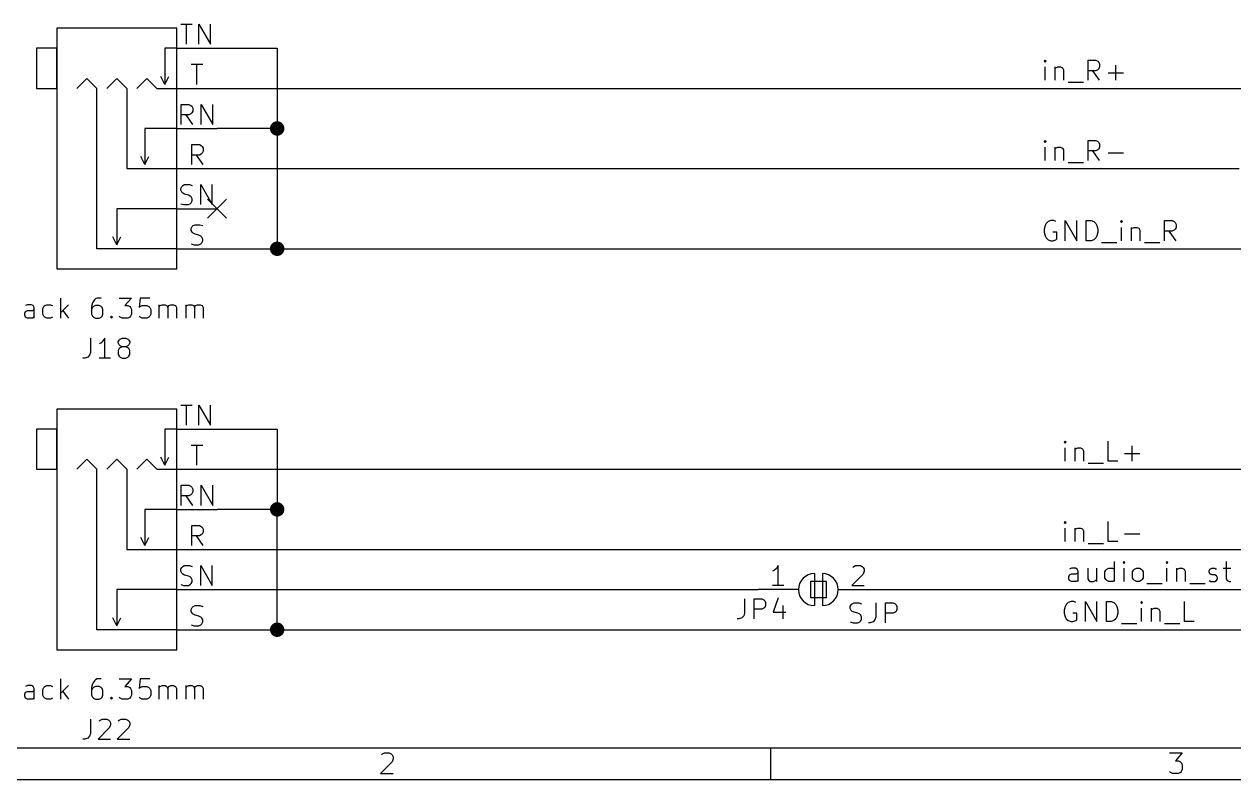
# Model space of a CAD drawing. Extents: x 0.4 to 11.3, y -7.9 to -0.4.
# Drawn here: x 2.469 to 5.486, y -7.874 to -5.99 of the extents above; entities that cross this region are included whole.
import ezdxf

# ---------------------------------------------------------------- set-up
doc = ezdxf.new("R2010")
doc.units = 0
doc.header["$MEASUREMENT"] = 0
for name, color, linetype in [('BLUE2', 5, 'CONTINUOUS'), ('CYAN2', 4, 'CONTINUOUS'), ('GRAY1', 251, 'CONTINUOUS'), ('GREEN3', 91, 'CONTINUOUS'), ('LYELLOW', 51, 'CONTINUOUS'), ('RED2', 1, 'CONTINUOUS'), ('RED3', 11, 'CONTINUOUS')]:
    doc.layers.add(name, color=color, linetype=linetype)

msp = doc.modelspace()

# ---------------------------------------------------------------- linework, layer by layer
at = {"layer": 'BLUE2', "linetype": 'CONTINUOUS'}
for p, q in [((2.926, -6.426), (2.974, -6.474)), ((2.974, -6.426), (2.926, -6.474))]:
    msp.add_line(p, q, dxfattribs=at)
at = {"layer": 'CYAN2', "linetype": 'CONTINUOUS'}
for p, q in [((2.4774, -6.6895), (2.4726, -6.6918)), ((2.4869, -6.6895), (2.4774, -6.6895)), ((2.4917, -6.6918), (2.4869, -6.6895)), ((2.494, -6.6966), (2.4917, -6.6918)), ((2.494, -6.7228), (2.494, -6.6966)), ((2.5155, -6.699), (2.5179, -6.6942)), ((2.5179, -6.6942), (2.5202, -6.6918)), ((2.5202, -6.6918), (2.525, -6.6895)), ((2.525, -6.6895), (2.5345, -6.6895)), ((2.5345, -6.6895), (2.5393, -6.6918)), ((2.5607, -6.7228), (2.5607, -6.6728)), ((2.5798, -6.6895), (2.5607, -6.7085)), ((2.6393, -6.6847), (2.6369, -6.6942)), ((2.6369, -6.6942), (2.6369, -6.7133)), ((2.6393, -6.6966), (2.6369, -6.7014)), ((2.644, -6.6776), (2.6393, -6.6847)), ((2.6417, -6.6942), (2.6393, -6.6966)), ((2.6464, -6.6918), (2.6417, -6.6942)), ((2.6464, -6.6752), (2.644, -6.6776)), ((2.6512, -6.6728), (2.6464, -6.6752)), ((2.656, -6.6918), (2.6464, -6.6918)), ((2.6607, -6.6728), (2.6512, -6.6728)), ((2.6607, -6.6942), (2.656, -6.6918)), ((2.6631, -6.6966), (2.6607, -6.6942)), ((2.6655, -6.7014), (2.6631, -6.6966)), ((2.706, -6.6728), (2.7369, -6.6728)), ((2.7369, -6.6728), (2.7202, -6.6918)), ((2.7202, -6.6918), (2.7274, -6.6918)), ((2.7274, -6.6918), (2.7321, -6.6942)), ((2.7321, -6.6942), (2.7345, -6.6966)), ((2.7345, -6.6966), (2.7369, -6.7014)), ((2.7583, -6.6728), (2.756, -6.6966)), ((2.756, -6.6966), (2.7583, -6.6942)), ((2.7821, -6.6728), (2.7583, -6.6728)), ((2.7583, -6.6942), (2.7631, -6.6918)), ((2.7631, -6.6918), (2.775, -6.6918)), ((2.775, -6.6918), (2.7798, -6.6942)), ((2.7798, -6.6942), (2.7821, -6.6966)), ((2.7821, -6.6966), (2.7845, -6.7014)), ((2.8059, -6.7228), (2.8059, -6.6895)), ((2.8059, -6.6942), (2.8083, -6.6918)), ((2.8083, -6.6918), (2.8131, -6.6895)), ((2.8131, -6.6895), (2.8202, -6.6895)), ((2.8202, -6.6895), (2.825, -6.6918)), ((2.825, -6.6918), (2.8274, -6.6966)), ((2.8274, -6.6966), (2.8298, -6.6918)), ((2.8274, -6.6966), (2.8274, -6.7228)), ((2.8298, -6.6918), (2.8345, -6.6895)), ((2.8345, -6.6895), (2.8417, -6.6895)), ((2.8417, -6.6895), (2.8464, -6.6918)), ((2.8464, -6.6918), (2.8488, -6.6966)), ((2.8488, -6.6966), (2.8488, -6.7228)), ((2.8726, -6.7228), (2.8726, -6.6895)), ((2.8726, -6.6942), (2.875, -6.6918)), ((2.875, -6.6918), (2.8798, -6.6895)), ((2.8798, -6.6895), (2.8869, -6.6895)), ((2.8869, -6.6895), (2.8917, -6.6918)), ((2.8917, -6.6918), (2.894, -6.6966)), ((2.894, -6.6966), (2.8964, -6.6918)), ((2.894, -6.6966), (2.894, -6.7228)), ((2.8964, -6.6918), (2.9012, -6.6895)), ((2.9012, -6.6895), (2.9083, -6.6895)), ((2.9083, -6.6895), (2.9131, -6.6918)), ((2.9131, -6.6918), (2.9155, -6.6966)), ((2.9155, -6.6966), (2.9155, -6.7228)), ((2.4702, -6.7109), (2.4726, -6.7061)), ((2.4702, -6.7157), (2.4702, -6.7109)), ((2.4726, -6.7204), (2.4702, -6.7157)), ((2.4726, -6.7061), (2.4774, -6.7038)), ((2.4774, -6.7228), (2.4726, -6.7204)), ((2.4774, -6.7038), (2.4893, -6.7038)), ((2.4893, -6.7228), (2.4774, -6.7228)), ((2.4893, -6.7038), (2.494, -6.7014)), ((2.494, -6.7204), (2.4893, -6.7228)), ((2.5155, -6.7133), (2.5155, -6.699)), ((2.5179, -6.718), (2.5155, -6.7133)), ((2.5202, -6.7204), (2.5179, -6.718)), ((2.525, -6.7228), (2.5202, -6.7204)), ((2.5345, -6.7228), (2.525, -6.7228)), ((2.5393, -6.7204), (2.5345, -6.7228)), ((2.5655, -6.7038), (2.5798, -6.7228)), ((2.6369, -6.7133), (2.6393, -6.718)), ((2.6393, -6.718), (2.6417, -6.7204)), ((2.6417, -6.7204), (2.6464, -6.7228)), ((2.6464, -6.7228), (2.656, -6.7228)), ((2.656, -6.7228), (2.6607, -6.7204)), ((2.6607, -6.7204), (2.6631, -6.718)), ((2.6631, -6.718), (2.6655, -6.7133)), ((2.6655, -6.7133), (2.6655, -6.7014)), ((2.6845, -6.7204), (2.6869, -6.718)), ((2.6869, -6.7228), (2.6845, -6.7204)), ((2.6869, -6.718), (2.6893, -6.7204)), ((2.6869, -6.718), (2.6869, -6.7228)), ((2.6893, -6.7204), (2.6869, -6.7228)), ((2.7083, -6.7204), (2.706, -6.718)), ((2.7131, -6.7228), (2.7083, -6.7204)), ((2.7274, -6.7228), (2.7131, -6.7228)), ((2.7321, -6.7204), (2.7274, -6.7228)), ((2.7345, -6.718), (2.7321, -6.7204)), ((2.7369, -6.7133), (2.7345, -6.718)), ((2.7369, -6.7014), (2.7369, -6.7133)), ((2.7583, -6.7204), (2.756, -6.718)), ((2.7631, -6.7228), (2.7583, -6.7204)), ((2.775, -6.7228), (2.7631, -6.7228)), ((2.7798, -6.7204), (2.775, -6.7228)), ((2.7821, -6.718), (2.7798, -6.7204)), ((2.7845, -6.7133), (2.7821, -6.718)), ((2.7845, -6.7014), (2.7845, -6.7133)), ((2.6345, -6.7728), (2.6345, -6.8085)), ((2.6607, -6.7847), (2.656, -6.7871)), ((2.6655, -6.7799), (2.6607, -6.7847)), ((2.6702, -6.7728), (2.6655, -6.7799)), ((2.6702, -6.8228), (2.6702, -6.7728)), ((2.7036, -6.7823), (2.7059, -6.7776)), ((2.7036, -6.7847), (2.7036, -6.7823)), ((2.7059, -6.7895), (2.7036, -6.7847)), ((2.7059, -6.7776), (2.7083, -6.7752)), ((2.7083, -6.7752), (2.7131, -6.7728)), ((2.7131, -6.7728), (2.7226, -6.7728)), ((2.7226, -6.7728), (2.7274, -6.7752)), ((2.7274, -6.7752), (2.7298, -6.7776)), ((2.7298, -6.7776), (2.7321, -6.7823)), ((2.7321, -6.7847), (2.7298, -6.7895)), ((2.7321, -6.7823), (2.7321, -6.7847)), ((2.6321, -6.8157), (2.6274, -6.8204)), ((2.6345, -6.8085), (2.6321, -6.8157)), ((2.7059, -6.799), (2.7036, -6.8038)), ((2.7036, -6.8038), (2.7036, -6.8133)), ((2.7036, -6.8133), (2.7059, -6.818)), ((2.7083, -6.7918), (2.7059, -6.7895)), ((2.7083, -6.7966), (2.7059, -6.799)), ((2.7059, -6.818), (2.7083, -6.8204)), ((2.7131, -6.7942), (2.7083, -6.7918)), ((2.7131, -6.7942), (2.7083, -6.7966)), ((2.7226, -6.7942), (2.7131, -6.7942)), ((2.7274, -6.7918), (2.7226, -6.7942)), ((2.7274, -6.7966), (2.7226, -6.7942)), ((2.7298, -6.7895), (2.7274, -6.7918)), ((2.7298, -6.799), (2.7274, -6.7966)), ((2.7274, -6.8204), (2.7298, -6.818)), ((2.7321, -6.8038), (2.7298, -6.799)), ((2.7298, -6.818), (2.7321, -6.8133)), ((2.7321, -6.8133), (2.7321, -6.8038)), ((2.6202, -6.8228), (2.6155, -6.8228)), ((2.6274, -6.8204), (2.6202, -6.8228)), ((2.6845, -6.8228), (2.656, -6.8228)), ((2.7083, -6.8204), (2.7131, -6.8228)), ((2.7131, -6.8228), (2.7226, -6.8228)), ((2.7226, -6.8228), (2.7274, -6.8204)), ((4.2661, -7.4228), (4.2661, -7.4585)), ((4.2899, -7.4728), (4.2899, -7.4228)), ((4.2899, -7.4228), (4.309, -7.4228)), ((4.309, -7.4228), (4.3137, -7.4252)), ((4.3494, -7.4204), (4.3375, -7.4561)), ((4.309, -7.449), (4.2899, -7.449)), ((4.3137, -7.4466), (4.309, -7.449)), ((4.3137, -7.4252), (4.3161, -7.4276)), ((4.3161, -7.4442), (4.3137, -7.4466)), ((4.3161, -7.4276), (4.3185, -7.4323)), ((4.3185, -7.4395), (4.3161, -7.4442)), ((4.3185, -7.4323), (4.3185, -7.4395)), ((4.3613, -7.4395), (4.3613, -7.4728)), ((4.5294, -7.4423), (4.5318, -7.4376)), ((4.5294, -7.4471), (4.5294, -7.4423)), ((4.5318, -7.4519), (4.5294, -7.4471)), ((4.5318, -7.4376), (4.5342, -7.4352)), ((4.5342, -7.4542), (4.5318, -7.4519)), ((4.5342, -7.4352), (4.539, -7.4328)), ((4.539, -7.4328), (4.5509, -7.4328)), ((4.5509, -7.4328), (4.558, -7.4352)), ((4.5937, -7.4328), (4.5937, -7.4685)), ((4.6175, -7.4828), (4.6175, -7.4328)), ((4.6175, -7.4328), (4.6366, -7.4328)), ((4.6366, -7.4328), (4.6413, -7.4352)), ((4.6413, -7.4352), (4.6437, -7.4376)), ((4.6437, -7.4376), (4.6461, -7.4423)), ((4.6461, -7.4495), (4.6437, -7.4542)), ((4.6461, -7.4423), (4.6461, -7.4495)), ((4.2518, -7.4728), (4.2471, -7.4728)), ((4.259, -7.4704), (4.2518, -7.4728)), ((4.2637, -7.4657), (4.259, -7.4704)), ((4.2661, -7.4585), (4.2637, -7.4657)), ((4.3375, -7.4561), (4.3685, -7.4561)), ((4.5294, -7.4804), (4.5366, -7.4828)), ((4.539, -7.4566), (4.5342, -7.4542)), ((4.5366, -7.4828), (4.5485, -7.4828)), ((4.5485, -7.459), (4.539, -7.4566)), ((4.5532, -7.4614), (4.5485, -7.459)), ((4.5485, -7.4828), (4.5532, -7.4804)), ((4.5556, -7.4638), (4.5532, -7.4614)), ((4.5532, -7.4804), (4.5556, -7.478)), ((4.558, -7.4685), (4.5556, -7.4638)), ((4.5556, -7.478), (4.558, -7.4733)), ((4.558, -7.4733), (4.558, -7.4685)), ((4.5794, -7.4828), (4.5747, -7.4828)), ((4.5866, -7.4804), (4.5794, -7.4828)), ((4.5913, -7.4757), (4.5866, -7.4804)), ((4.5937, -7.4685), (4.5913, -7.4757)), ((4.6366, -7.459), (4.6175, -7.459)), ((4.6413, -7.4566), (4.6366, -7.459)), ((4.6437, -7.4542), (4.6413, -7.4566)), ((2.5607, -7.6728), (2.5607, -7.6228)), ((2.644, -7.6276), (2.6393, -7.6347)), ((2.6464, -7.6252), (2.644, -7.6276)), ((2.6512, -7.6228), (2.6464, -7.6252)), ((2.6607, -7.6228), (2.6512, -7.6228)), ((2.706, -7.6228), (2.7369, -7.6228)), ((2.7369, -7.6228), (2.7202, -7.6418)), ((2.7583, -7.6228), (2.756, -7.6466)), ((2.7821, -7.6228), (2.7583, -7.6228)), ((2.4702, -7.6609), (2.4726, -7.6561)), ((2.4702, -7.6657), (2.4702, -7.6609)), ((2.4774, -7.6395), (2.4726, -7.6418)), ((2.4726, -7.6561), (2.4774, -7.6538)), ((2.4869, -7.6395), (2.4774, -7.6395)), ((2.4774, -7.6538), (2.4893, -7.6538)), ((2.4917, -7.6418), (2.4869, -7.6395)), ((2.4893, -7.6538), (2.494, -7.6514)), ((2.494, -7.6466), (2.4917, -7.6418)), ((2.494, -7.6728), (2.494, -7.6466)), ((2.5155, -7.649), (2.5179, -7.6442)), ((2.5155, -7.6633), (2.5155, -7.649)), ((2.5179, -7.668), (2.5155, -7.6633)), ((2.5179, -7.6442), (2.5202, -7.6418)), ((2.5202, -7.6418), (2.525, -7.6395)), ((2.525, -7.6395), (2.5345, -7.6395)), ((2.5345, -7.6395), (2.5393, -7.6418)), ((2.5798, -7.6395), (2.5607, -7.6585)), ((2.5655, -7.6538), (2.5798, -7.6728)), ((2.6393, -7.6347), (2.6369, -7.6442)), ((2.6369, -7.6442), (2.6369, -7.6633)), ((2.6393, -7.6466), (2.6369, -7.6514)), ((2.6369, -7.6633), (2.6393, -7.668)), ((2.6417, -7.6442), (2.6393, -7.6466)), ((2.6464, -7.6418), (2.6417, -7.6442)), ((2.656, -7.6418), (2.6464, -7.6418)), ((2.6607, -7.6442), (2.656, -7.6418)), ((2.6631, -7.6466), (2.6607, -7.6442)), ((2.6655, -7.6514), (2.6631, -7.6466)), ((2.6631, -7.668), (2.6655, -7.6633)), ((2.6655, -7.6633), (2.6655, -7.6514)), ((2.7202, -7.6418), (2.7274, -7.6418)), ((2.7274, -7.6418), (2.7321, -7.6442)), ((2.7321, -7.6442), (2.7345, -7.6466)), ((2.7345, -7.6466), (2.7369, -7.6514)), ((2.7369, -7.6633), (2.7345, -7.668)), ((2.7369, -7.6514), (2.7369, -7.6633)), ((2.756, -7.6466), (2.7583, -7.6442)), ((2.7583, -7.6442), (2.7631, -7.6418)), ((2.7631, -7.6418), (2.775, -7.6418)), ((2.775, -7.6418), (2.7798, -7.6442)), ((2.7798, -7.6442), (2.7821, -7.6466)), ((2.7821, -7.6466), (2.7845, -7.6514)), ((2.7845, -7.6633), (2.7821, -7.668)), ((2.7845, -7.6514), (2.7845, -7.6633)), ((2.8059, -7.6728), (2.8059, -7.6395)), ((2.8059, -7.6442), (2.8083, -7.6418)), ((2.8083, -7.6418), (2.8131, -7.6395)), ((2.8131, -7.6395), (2.8202, -7.6395)), ((2.8202, -7.6395), (2.825, -7.6418)), ((2.825, -7.6418), (2.8274, -7.6466)), ((2.8274, -7.6466), (2.8298, -7.6418)), ((2.8274, -7.6466), (2.8274, -7.6728)), ((2.8298, -7.6418), (2.8345, -7.6395)), ((2.8345, -7.6395), (2.8417, -7.6395)), ((2.8417, -7.6395), (2.8464, -7.6418)), ((2.8464, -7.6418), (2.8488, -7.6466)), ((2.8488, -7.6466), (2.8488, -7.6728)), ((2.8726, -7.6728), (2.8726, -7.6395)), ((2.8726, -7.6442), (2.875, -7.6418)), ((2.875, -7.6418), (2.8798, -7.6395)), ((2.8798, -7.6395), (2.8869, -7.6395)), ((2.8869, -7.6395), (2.8917, -7.6418)), ((2.8917, -7.6418), (2.894, -7.6466)), ((2.894, -7.6466), (2.8964, -7.6418)), ((2.894, -7.6466), (2.894, -7.6728)), ((2.8964, -7.6418), (2.9012, -7.6395)), ((2.9012, -7.6395), (2.9083, -7.6395)), ((2.9083, -7.6395), (2.9131, -7.6418)), ((2.9131, -7.6418), (2.9155, -7.6466)), ((2.9155, -7.6466), (2.9155, -7.6728)), ((2.4726, -7.6704), (2.4702, -7.6657)), ((2.4774, -7.6728), (2.4726, -7.6704)), ((2.4893, -7.6728), (2.4774, -7.6728)), ((2.494, -7.6704), (2.4893, -7.6728)), ((2.5202, -7.6704), (2.5179, -7.668)), ((2.525, -7.6728), (2.5202, -7.6704)), ((2.5345, -7.6728), (2.525, -7.6728)), ((2.5393, -7.6704), (2.5345, -7.6728)), ((2.6393, -7.668), (2.6417, -7.6704)), ((2.6417, -7.6704), (2.6464, -7.6728)), ((2.6464, -7.6728), (2.656, -7.6728)), ((2.656, -7.6728), (2.6607, -7.6704)), ((2.6607, -7.6704), (2.6631, -7.668)), ((2.6845, -7.6704), (2.6869, -7.668)), ((2.6869, -7.6728), (2.6845, -7.6704)), ((2.6869, -7.668), (2.6893, -7.6704)), ((2.6869, -7.668), (2.6869, -7.6728)), ((2.6893, -7.6704), (2.6869, -7.6728)), ((2.7083, -7.6704), (2.706, -7.668)), ((2.7131, -7.6728), (2.7083, -7.6704)), ((2.7274, -7.6728), (2.7131, -7.6728)), ((2.7321, -7.6704), (2.7274, -7.6728)), ((2.7345, -7.668), (2.7321, -7.6704)), ((2.7583, -7.6704), (2.756, -7.668)), ((2.7631, -7.6728), (2.7583, -7.6704)), ((2.775, -7.6728), (2.7631, -7.6728)), ((2.7798, -7.6704), (2.775, -7.6728)), ((2.7821, -7.668), (2.7798, -7.6704)), ((2.6345, -7.7228), (2.6345, -7.7585)), ((2.6583, -7.7252), (2.6631, -7.7228)), ((2.6631, -7.7228), (2.675, -7.7228)), ((2.675, -7.7228), (2.6798, -7.7252)), ((2.7059, -7.7252), (2.7107, -7.7228)), ((2.7107, -7.7228), (2.7226, -7.7228)), ((2.7226, -7.7228), (2.7274, -7.7252)), ((2.6821, -7.7442), (2.6536, -7.7728)), ((2.656, -7.7276), (2.6583, -7.7252)), ((2.6798, -7.7252), (2.6821, -7.7276)), ((2.6821, -7.7276), (2.6845, -7.7323)), ((2.6845, -7.7371), (2.6821, -7.7442)), ((2.6845, -7.7323), (2.6845, -7.7371)), ((2.7298, -7.7442), (2.7012, -7.7728)), ((2.7036, -7.7276), (2.7059, -7.7252)), ((2.7274, -7.7252), (2.7298, -7.7276)), ((2.7298, -7.7276), (2.7321, -7.7323)), ((2.7321, -7.7371), (2.7298, -7.7442)), ((2.7321, -7.7323), (2.7321, -7.7371)), ((2.6202, -7.7728), (2.6155, -7.7728)), ((2.6274, -7.7704), (2.6202, -7.7728)), ((2.6321, -7.7657), (2.6274, -7.7704)), ((2.6345, -7.7585), (2.6321, -7.7657)), ((2.6536, -7.7728), (2.6845, -7.7728)), ((2.7012, -7.7728), (2.7321, -7.7728))]:
    msp.add_line(p, q, dxfattribs=at)
at = {"layer": 'GRAY1', "linetype": 'CONTINUOUS'}
for p, q in [((5.016, -6.0798), (5.0136, -6.0822)), ((5.0136, -6.0822), (5.016, -6.0846)), ((5.0184, -6.0822), (5.016, -6.0798)), ((5.016, -6.0798), (5.016, -6.0846)), ((5.016, -6.0846), (5.0184, -6.0822)), ((5.1232, -6.1298), (5.1232, -6.0798)), ((5.1232, -6.0798), (5.1422, -6.0798)), ((5.1422, -6.0798), (5.147, -6.0822)), ((5.147, -6.0822), (5.1493, -6.0846)), ((5.1493, -6.0846), (5.1517, -6.0893)), ((5.1517, -6.0893), (5.1517, -6.0965)), ((5.1922, -6.1298), (5.1922, -6.0917)), ((5.016, -6.1298), (5.016, -6.0965)), ((5.0398, -6.0965), (5.0398, -6.1298)), ((5.0398, -6.1012), (5.0422, -6.0988)), ((5.0422, -6.0988), (5.047, -6.0965)), ((5.047, -6.0965), (5.0541, -6.0965)), ((5.0541, -6.0965), (5.0589, -6.0988)), ((5.0589, -6.0988), (5.0613, -6.1036)), ((5.0613, -6.1036), (5.0613, -6.1298)), ((5.1422, -6.106), (5.1232, -6.106)), ((5.1517, -6.1298), (5.1351, -6.106)), ((5.147, -6.1036), (5.1422, -6.106)), ((5.1493, -6.1012), (5.147, -6.1036)), ((5.1517, -6.0965), (5.1493, -6.1012)), ((5.1732, -6.1108), (5.2113, -6.1108)), ((5.0732, -6.1346), (5.1113, -6.1346)), ((5.016, -6.2798), (5.0136, -6.2822)), ((5.0136, -6.2822), (5.016, -6.2846)), ((5.0184, -6.2822), (5.016, -6.2798)), ((5.016, -6.2798), (5.016, -6.2846)), ((5.016, -6.2846), (5.0184, -6.2822)), ((5.016, -6.3298), (5.016, -6.2965)), ((5.0398, -6.2965), (5.0398, -6.3298)), ((5.0398, -6.3012), (5.0422, -6.2988)), ((5.0422, -6.2988), (5.047, -6.2965)), ((5.047, -6.2965), (5.0541, -6.2965)), ((5.0541, -6.2965), (5.0589, -6.2988)), ((5.0589, -6.2988), (5.0613, -6.3036)), ((5.0613, -6.3036), (5.0613, -6.3298)), ((5.1232, -6.3298), (5.1232, -6.2798)), ((5.1232, -6.2798), (5.1422, -6.2798)), ((5.1422, -6.306), (5.1232, -6.306)), ((5.1517, -6.3298), (5.1351, -6.306)), ((5.1422, -6.2798), (5.147, -6.2822)), ((5.147, -6.3036), (5.1422, -6.306)), ((5.147, -6.2822), (5.1493, -6.2846)), ((5.1493, -6.3012), (5.147, -6.3036)), ((5.1493, -6.2846), (5.1517, -6.2893)), ((5.1517, -6.2965), (5.1493, -6.3012)), ((5.1517, -6.2893), (5.1517, -6.2965)), ((5.0732, -6.3346), (5.1113, -6.3346)), ((5.1732, -6.3108), (5.2113, -6.3108)), ((5.0184, -6.4869), (5.016, -6.4917)), ((5.0232, -6.4822), (5.0184, -6.4869)), ((5.0303, -6.4798), (5.0232, -6.4822)), ((5.0374, -6.4798), (5.0303, -6.4798)), ((5.0422, -6.4822), (5.0374, -6.4798)), ((5.066, -6.5298), (5.066, -6.4798)), ((5.066, -6.4798), (5.0946, -6.5298)), ((5.0946, -6.5298), (5.0946, -6.4798)), ((5.1184, -6.5298), (5.1184, -6.4798)), ((5.1184, -6.4798), (5.1303, -6.4798)), ((5.1303, -6.4798), (5.1374, -6.4822)), ((5.1374, -6.4822), (5.1422, -6.4869)), ((5.1422, -6.4869), (5.1446, -6.4917)), ((5.2065, -6.4798), (5.2041, -6.4822)), ((5.2041, -6.4822), (5.2065, -6.4846)), ((5.2089, -6.4822), (5.2065, -6.4798)), ((5.2065, -6.4798), (5.2065, -6.4846)), ((5.2065, -6.4846), (5.2089, -6.4822)), ((5.3136, -6.5298), (5.3136, -6.4798)), ((5.3136, -6.4798), (5.3327, -6.4798)), ((5.3327, -6.4798), (5.3374, -6.4822)), ((5.3374, -6.4822), (5.3398, -6.4846)), ((5.3398, -6.4846), (5.3422, -6.4893)), ((5.016, -6.4917), (5.0136, -6.5012)), ((5.0136, -6.5012), (5.0136, -6.5084)), ((5.0136, -6.5084), (5.016, -6.5179)), ((5.0446, -6.5084), (5.0351, -6.5084)), ((5.0446, -6.525), (5.0446, -6.5084)), ((5.1446, -6.4917), (5.147, -6.5012)), ((5.147, -6.5084), (5.1446, -6.5179)), ((5.147, -6.5012), (5.147, -6.5084)), ((5.2065, -6.5298), (5.2065, -6.4965)), ((5.2303, -6.4965), (5.2303, -6.5298)), ((5.2303, -6.5012), (5.2327, -6.4988)), ((5.2327, -6.4988), (5.2374, -6.4965)), ((5.2374, -6.4965), (5.2446, -6.4965)), ((5.2446, -6.4965), (5.2493, -6.4988)), ((5.2493, -6.4988), (5.2517, -6.5036)), ((5.2517, -6.5036), (5.2517, -6.5298)), ((5.3327, -6.506), (5.3136, -6.506)), ((5.3422, -6.5298), (5.3255, -6.506)), ((5.3374, -6.5036), (5.3327, -6.506)), ((5.3398, -6.5012), (5.3374, -6.5036)), ((5.3422, -6.4965), (5.3398, -6.5012)), ((5.3422, -6.4893), (5.3422, -6.4965)), ((5.016, -6.5179), (5.0184, -6.5227)), ((5.0184, -6.5227), (5.0232, -6.5274)), ((5.0232, -6.5274), (5.0303, -6.5298)), ((5.0303, -6.5298), (5.0351, -6.5298)), ((5.0351, -6.5298), (5.0422, -6.5274)), ((5.0422, -6.5274), (5.0446, -6.525)), ((5.1303, -6.5298), (5.1184, -6.5298)), ((5.1374, -6.5274), (5.1303, -6.5298)), ((5.1422, -6.5227), (5.1374, -6.5274)), ((5.1446, -6.5179), (5.1422, -6.5227)), ((5.1565, -6.5346), (5.1946, -6.5346)), ((5.2636, -6.5346), (5.3017, -6.5346)), ((5.066, -7.0298), (5.0636, -7.0322)), ((5.0684, -7.0322), (5.066, -7.0298)), ((5.066, -7.0298), (5.066, -7.0346)), ((5.1732, -7.0798), (5.1732, -7.0298)), ((5.0636, -7.0322), (5.066, -7.0346)), ((5.066, -7.0346), (5.0684, -7.0322)), ((5.066, -7.0798), (5.066, -7.0465)), ((5.0898, -7.0465), (5.0898, -7.0798)), ((5.0898, -7.0512), (5.0922, -7.0488)), ((5.0922, -7.0488), (5.097, -7.0465)), ((5.097, -7.0465), (5.1041, -7.0465)), ((5.1041, -7.0465), (5.1089, -7.0488)), ((5.1089, -7.0488), (5.1113, -7.0536)), ((5.1113, -7.0536), (5.1113, -7.0798)), ((5.2136, -7.0608), (5.2517, -7.0608)), ((5.2327, -7.0798), (5.2327, -7.0417)), ((5.1232, -7.0846), (5.1613, -7.0846)), ((5.197, -7.0798), (5.1732, -7.0798)), ((5.066, -7.2298), (5.0636, -7.2322)), ((5.0636, -7.2322), (5.066, -7.2346)), ((5.0684, -7.2322), (5.066, -7.2298)), ((5.066, -7.2298), (5.066, -7.2346)), ((5.066, -7.2346), (5.0684, -7.2322)), ((5.1732, -7.2798), (5.1732, -7.2298)), ((5.066, -7.2798), (5.066, -7.2465)), ((5.0898, -7.2465), (5.0898, -7.2798)), ((5.0898, -7.2512), (5.0922, -7.2488)), ((5.0922, -7.2488), (5.097, -7.2465)), ((5.097, -7.2465), (5.1041, -7.2465)), ((5.1041, -7.2465), (5.1089, -7.2488)), ((5.1089, -7.2488), (5.1113, -7.2536)), ((5.1113, -7.2536), (5.1113, -7.2798)), ((5.2136, -7.2608), (5.2517, -7.2608)), ((5.1232, -7.2846), (5.1613, -7.2846)), ((5.197, -7.2798), (5.1732, -7.2798)), ((5.1887, -7.3798), (5.1887, -7.3298)), ((5.2126, -7.3298), (5.2102, -7.3322)), ((5.2102, -7.3322), (5.2126, -7.3346)), ((5.2149, -7.3322), (5.2126, -7.3298)), ((5.2126, -7.3298), (5.2126, -7.3346)), ((5.2126, -7.3346), (5.2149, -7.3322)), ((5.3197, -7.3298), (5.3173, -7.3322)), ((5.3173, -7.3322), (5.3197, -7.3346)), ((5.3221, -7.3322), (5.3197, -7.3298)), ((5.3197, -7.3298), (5.3197, -7.3346)), ((5.3197, -7.3346), (5.3221, -7.3322)), ((5.4673, -7.3298), (5.4673, -7.3727)), ((5.0816, -7.3465), (5.0768, -7.3488)), ((5.0768, -7.3631), (5.0816, -7.3608)), ((5.0911, -7.3465), (5.0816, -7.3465)), ((5.0816, -7.3608), (5.0935, -7.3608)), ((5.0959, -7.3488), (5.0911, -7.3465)), ((5.0935, -7.3608), (5.0983, -7.3584)), ((5.0983, -7.3536), (5.0959, -7.3488)), ((5.0983, -7.3798), (5.0983, -7.3536)), ((5.1221, -7.3465), (5.1221, -7.3727)), ((5.1435, -7.3465), (5.1435, -7.3798)), ((5.1649, -7.356), (5.1673, -7.3512)), ((5.1649, -7.3703), (5.1649, -7.356)), ((5.1673, -7.3512), (5.1697, -7.3488)), ((5.1697, -7.3488), (5.1745, -7.3465)), ((5.1745, -7.3465), (5.184, -7.3465)), ((5.184, -7.3465), (5.1887, -7.3488)), ((5.2126, -7.3798), (5.2126, -7.3465)), ((5.234, -7.356), (5.2364, -7.3512)), ((5.234, -7.3703), (5.234, -7.356)), ((5.2364, -7.3512), (5.2387, -7.3488)), ((5.2387, -7.3488), (5.2435, -7.3465)), ((5.2435, -7.3465), (5.2507, -7.3465)), ((5.2507, -7.3465), (5.2554, -7.3488)), ((5.2554, -7.3488), (5.2578, -7.3512)), ((5.2578, -7.3512), (5.2602, -7.356)), ((5.2602, -7.356), (5.2602, -7.3703)), ((5.3197, -7.3798), (5.3197, -7.3465)), ((5.3435, -7.3465), (5.3435, -7.3798)), ((5.3435, -7.3512), (5.3459, -7.3488)), ((5.3459, -7.3488), (5.3507, -7.3465)), ((5.3507, -7.3465), (5.3578, -7.3465)), ((5.3578, -7.3465), (5.3626, -7.3488)), ((5.3626, -7.3488), (5.3649, -7.3536)), ((5.3649, -7.3536), (5.3649, -7.3798)), ((5.4245, -7.3536), (5.4268, -7.3488)), ((5.4245, -7.356), (5.4245, -7.3536)), ((5.4268, -7.3608), (5.4245, -7.356)), ((5.4268, -7.3488), (5.4316, -7.3465)), ((5.4316, -7.3631), (5.4268, -7.3608)), ((5.4316, -7.3465), (5.4387, -7.3465)), ((5.4387, -7.3465), (5.4435, -7.3488)), ((5.4602, -7.3465), (5.4792, -7.3465)), ((5.0745, -7.3679), (5.0768, -7.3631)), ((5.0745, -7.3727), (5.0745, -7.3679)), ((5.0768, -7.3774), (5.0745, -7.3727)), ((5.0816, -7.3798), (5.0768, -7.3774)), ((5.0935, -7.3798), (5.0816, -7.3798)), ((5.0983, -7.3774), (5.0935, -7.3798)), ((5.1221, -7.3727), (5.1245, -7.3774)), ((5.1245, -7.3774), (5.1292, -7.3798)), ((5.1292, -7.3798), (5.1364, -7.3798)), ((5.1364, -7.3798), (5.1411, -7.3774)), ((5.1411, -7.3774), (5.1435, -7.375)), ((5.1673, -7.375), (5.1649, -7.3703)), ((5.1697, -7.3774), (5.1673, -7.375)), ((5.1745, -7.3798), (5.1697, -7.3774)), ((5.184, -7.3798), (5.1745, -7.3798)), ((5.1887, -7.3774), (5.184, -7.3798)), ((5.2364, -7.375), (5.234, -7.3703)), ((5.2387, -7.3774), (5.2364, -7.375)), ((5.2435, -7.3798), (5.2387, -7.3774)), ((5.2507, -7.3798), (5.2435, -7.3798)), ((5.2554, -7.3774), (5.2507, -7.3798)), ((5.2578, -7.375), (5.2554, -7.3774)), ((5.2602, -7.3703), (5.2578, -7.375)), ((5.2697, -7.3846), (5.3078, -7.3846)), ((5.3768, -7.3846), (5.4149, -7.3846)), ((5.4245, -7.3774), (5.4292, -7.3798)), ((5.4292, -7.3798), (5.4387, -7.3798)), ((5.4387, -7.3631), (5.4316, -7.3631)), ((5.4435, -7.3655), (5.4387, -7.3631)), ((5.4387, -7.3798), (5.4435, -7.3774)), ((5.4459, -7.3703), (5.4435, -7.3655)), ((5.4435, -7.3774), (5.4459, -7.3727)), ((5.4459, -7.3727), (5.4459, -7.3703)), ((5.4673, -7.3727), (5.4697, -7.3774)), ((5.4697, -7.3774), (5.4745, -7.3798)), ((5.4745, -7.3798), (5.4792, -7.3798)), ((5.066, -7.4417), (5.0636, -7.4512)), ((5.0636, -7.4512), (5.0636, -7.4584)), ((5.0684, -7.4369), (5.066, -7.4417)), ((5.0732, -7.4322), (5.0684, -7.4369)), ((5.0803, -7.4298), (5.0732, -7.4322)), ((5.0874, -7.4298), (5.0803, -7.4298)), ((5.0922, -7.4322), (5.0874, -7.4298)), ((5.116, -7.4798), (5.116, -7.4298)), ((5.116, -7.4298), (5.1446, -7.4798)), ((5.1446, -7.4798), (5.1446, -7.4298)), ((5.1684, -7.4798), (5.1684, -7.4298)), ((5.1684, -7.4298), (5.1803, -7.4298)), ((5.1803, -7.4298), (5.1874, -7.4322)), ((5.1874, -7.4322), (5.1922, -7.4369)), ((5.1922, -7.4369), (5.1946, -7.4417)), ((5.1946, -7.4417), (5.197, -7.4512)), ((5.197, -7.4512), (5.197, -7.4584)), ((5.2565, -7.4298), (5.2541, -7.4322)), ((5.2541, -7.4322), (5.2565, -7.4346)), ((5.2589, -7.4322), (5.2565, -7.4298)), ((5.2565, -7.4298), (5.2565, -7.4346)), ((5.2565, -7.4346), (5.2589, -7.4322)), ((5.2565, -7.4798), (5.2565, -7.4465)), ((5.2803, -7.4465), (5.2803, -7.4798)), ((5.2803, -7.4512), (5.2827, -7.4488)), ((5.2827, -7.4488), (5.2874, -7.4465)), ((5.2874, -7.4465), (5.2946, -7.4465)), ((5.2946, -7.4465), (5.2993, -7.4488)), ((5.2993, -7.4488), (5.3017, -7.4536)), ((5.3636, -7.4798), (5.3636, -7.4298)), ((5.0636, -7.4584), (5.066, -7.4679)), ((5.066, -7.4679), (5.0684, -7.4727)), ((5.0684, -7.4727), (5.0732, -7.4774)), ((5.0732, -7.4774), (5.0803, -7.4798)), ((5.0803, -7.4798), (5.0851, -7.4798)), ((5.0946, -7.4584), (5.0851, -7.4584)), ((5.0851, -7.4798), (5.0922, -7.4774)), ((5.0922, -7.4774), (5.0946, -7.475)), ((5.0946, -7.475), (5.0946, -7.4584)), ((5.1803, -7.4798), (5.1684, -7.4798)), ((5.1874, -7.4774), (5.1803, -7.4798)), ((5.1922, -7.4727), (5.1874, -7.4774)), ((5.1946, -7.4679), (5.1922, -7.4727)), ((5.197, -7.4584), (5.1946, -7.4679)), ((5.3017, -7.4536), (5.3017, -7.4798)), ((5.3874, -7.4798), (5.3636, -7.4798)), ((5.2065, -7.4846), (5.2446, -7.4846)), ((5.3136, -7.4846), (5.3517, -7.4846))]:
    msp.add_line(p, q, dxfattribs=at)
at = {"layer": 'GREEN3', "linetype": 'CONTINUOUS'}
for p, q in [((2.95, -6.05), (3.1, -6.05)), ((3.1, -6.05), (3.1, -6.25)), ((2.95, -6.15), (5.6, -6.15)), ((3.1, -6.25), (2.95, -6.25)), ((3.1, -6.25), (3.1, -6.55)), ((2.95, -6.35), (5.5, -6.35)), ((2.95, -6.55), (3.1, -6.55)), ((3.1, -6.55), (5.7, -6.55)), ((2.95, -7), (3.1, -7)), ((3.1, -7), (3.1, -7.2)), ((2.95, -7.1), (6.1, -7.1)), ((3.1, -7.2), (2.95, -7.2)), ((3.1, -7.5), (3.1, -7.2)), ((2.95, -7.3), (6.2, -7.3)), ((2.95, -7.4), (4.3, -7.4)), ((4.6, -7.4), (5.65, -7.4)), ((2.95, -7.5), (3.1, -7.5)), ((3.1, -7.5), (6, -7.5))]:
    msp.add_line(p, q, dxfattribs=at)
at = {"layer": 'GREEN3', "const_width": 0.018}
for points in [[(3.091, -6.25, 1), (3.109, -6.25, 1)], [(3.091, -6.55, 1), (3.109, -6.55, 1)], [(3.091, -7.2, 1), (3.109, -7.2, 1)], [(3.091, -7.5, 1), (3.109, -7.5, 1)]]:
    msp.add_lwpolyline(points, format="xyb", close=True, dxfattribs=at)
at = {"layer": 'LYELLOW', "linetype": 'CONTINUOUS'}
for p, q in [((2.85, -6), (2.55, -6)), ((2.55, -6), (2.55, -6.6)), ((2.85, -6.6), (2.85, -6)), ((2.55, -6.6), (2.85, -6.6)), ((2.85, -6.95), (2.55, -6.95)), ((2.55, -6.95), (2.55, -7.55)), ((2.85, -7.55), (2.85, -6.95)), ((2.55, -7.55), (2.85, -7.55))]:
    msp.add_line(p, q, dxfattribs=at)
at = {"layer": 'RED2', "linetype": 'CONTINUOUS'}
for p, q in [((2.85, -6), (2.55, -6)), ((2.55, -6), (2.55, -6.6)), ((2.85, -6.6), (2.85, -6)), ((2.55, -6.05), (2.5, -6.05)), ((2.5, -6.05), (2.5, -6.15)), ((2.55, -6.15), (2.55, -6.05)), ((2.85, -6.05), (2.82, -6.05)), ((2.82, -6.05), (2.82, -6.14)), ((2.85, -6.05), (2.95, -6.05)), ((2.625, -6.125), (2.6, -6.15)), ((2.65, -6.15), (2.625, -6.125)), ((2.675, -6.15), (2.7, -6.125)), ((2.7, -6.125), (2.725, -6.15)), ((2.75, -6.15), (2.775, -6.125)), ((2.775, -6.125), (2.8, -6.15)), ((2.82, -6.14), (2.81, -6.12)), ((2.82, -6.14), (2.83, -6.12)), ((2.5, -6.15), (2.55, -6.15)), ((2.65, -6.55), (2.65, -6.15)), ((2.725, -6.15), (2.725, -6.35)), ((2.8, -6.15), (2.85, -6.15)), ((2.85, -6.15), (2.95, -6.15)), ((2.85, -6.25), (2.77, -6.25)), ((2.77, -6.25), (2.77, -6.34)), ((2.85, -6.25), (2.95, -6.25)), ((2.77, -6.34), (2.76, -6.32)), ((2.77, -6.34), (2.78, -6.32)), ((2.725, -6.35), (2.85, -6.35)), ((2.85, -6.35), (2.95, -6.35)), ((2.85, -6.45), (2.7, -6.45)), ((2.7, -6.45), (2.7, -6.54)), ((2.85, -6.45), (2.95, -6.45)), ((2.7, -6.54), (2.69, -6.52)), ((2.7, -6.54), (2.71, -6.52)), ((2.85, -6.55), (2.65, -6.55)), ((2.85, -6.55), (2.95, -6.55)), ((2.55, -6.6), (2.85, -6.6)), ((2.85, -6.95), (2.55, -6.95)), ((2.55, -6.95), (2.55, -7.55)), ((2.85, -7.55), (2.85, -6.95)), ((2.55, -7), (2.5, -7)), ((2.5, -7), (2.5, -7.1)), ((2.55, -7.1), (2.55, -7)), ((2.85, -7), (2.82, -7)), ((2.82, -7), (2.82, -7.09)), ((2.85, -7), (2.95, -7)), ((2.625, -7.075), (2.6, -7.1)), ((2.65, -7.1), (2.625, -7.075)), ((2.675, -7.1), (2.7, -7.075)), ((2.7, -7.075), (2.725, -7.1)), ((2.75, -7.1), (2.775, -7.075)), ((2.775, -7.075), (2.8, -7.1)), ((2.82, -7.09), (2.81, -7.07)), ((2.82, -7.09), (2.83, -7.07)), ((2.5, -7.1), (2.55, -7.1)), ((2.65, -7.5), (2.65, -7.1)), ((2.725, -7.1), (2.725, -7.3)), ((2.8, -7.1), (2.85, -7.1)), ((2.85, -7.1), (2.95, -7.1)), ((2.85, -7.2), (2.77, -7.2)), ((2.77, -7.2), (2.77, -7.29)), ((2.85, -7.2), (2.95, -7.2)), ((2.77, -7.29), (2.76, -7.27)), ((2.77, -7.29), (2.78, -7.27)), ((2.725, -7.3), (2.85, -7.3)), ((2.85, -7.3), (2.95, -7.3)), ((4.44, -7.36), (4.44, -7.44)), ((4.46, -7.36), (4.46, -7.44)), ((4.43, -7.38), (4.43, -7.42)), ((4.47, -7.38), (4.43, -7.38)), ((4.47, -7.42), (4.47, -7.38)), ((2.85, -7.4), (2.7, -7.4)), ((2.7, -7.4), (2.7, -7.49)), ((2.85, -7.4), (2.95, -7.4)), ((4.4, -7.4), (4.3, -7.4)), ((4.43, -7.42), (4.47, -7.42)), ((4.5, -7.4), (4.6, -7.4)), ((2.7, -7.49), (2.69, -7.47)), ((2.7, -7.49), (2.71, -7.47)), ((2.85, -7.5), (2.65, -7.5)), ((2.85, -7.5), (2.95, -7.5)), ((2.55, -7.55), (2.85, -7.55)), ((11.2206, -7.7956), (0.4724, -7.7956)), ((3.3601, -7.812), (3.3625, -7.8096)), ((3.3625, -7.8096), (3.3674, -7.8071)), ((3.3674, -7.8071), (3.3796, -7.8071)), ((3.3796, -7.8071), (3.3845, -7.8096)), ((3.3845, -7.8096), (3.3869, -7.812)), ((3.3869, -7.812), (3.3893, -7.8169)), ((4.3307, -7.7956), (4.3307, -7.8743)), ((5.3262, -7.8071), (5.3578, -7.8071)), ((5.3578, -7.8071), (5.3408, -7.8266)), ((3.3869, -7.8291), (3.3576, -7.8583)), ((3.3893, -7.8217), (3.3869, -7.8291)), ((3.3893, -7.8169), (3.3893, -7.8217)), ((5.3408, -7.8266), (5.3481, -7.8266)), ((5.3481, -7.8266), (5.353, -7.8291)), ((5.353, -7.8291), (5.3554, -7.8315)), ((5.3554, -7.8315), (5.3578, -7.8364)), ((5.3578, -7.8364), (5.3578, -7.8486)), ((11.2993, -7.8743), (0.3937, -7.8743)), ((3.3576, -7.8583), (3.3893, -7.8583)), ((5.3286, -7.8559), (5.3262, -7.8534)), ((5.3335, -7.8583), (5.3286, -7.8559)), ((5.3481, -7.8583), (5.3335, -7.8583)), ((5.353, -7.8559), (5.3481, -7.8583)), ((5.3554, -7.8534), (5.353, -7.8559)), ((5.3578, -7.8486), (5.3554, -7.8534))]:
    msp.add_line(p, q, dxfattribs=at)
at = {"layer": 'RED2'}
for centre, start, end in [((4.4402, -7.4), -269.7744, -90.2256), ((4.4402, -7.4), -269.7744, -90.2256), ((4.4598, -7.4), -89.7744, 89.7744), ((4.4598, -7.4), -89.7744, 89.7744)]:
    msp.add_arc(centre, 0.04, start, end, dxfattribs=at)
at = {"layer": 'RED3', "linetype": 'CONTINUOUS'}
for p, q in [((2.8595, -5.9899), (2.8881, -5.9899)), ((2.8738, -6.0399), (2.8738, -5.9899)), ((2.9048, -6.0399), (2.9048, -5.9899)), ((2.9048, -5.9899), (2.9333, -6.0399)), ((2.9333, -6.0399), (2.9333, -5.9899)), ((2.8857, -6.0899), (2.9143, -6.0899)), ((2.9, -6.1399), (2.9, -6.0899)), ((2.8607, -6.2399), (2.8607, -6.1899)), ((2.8607, -6.1899), (2.8798, -6.1899)), ((2.8798, -6.1899), (2.8845, -6.1923)), ((2.8845, -6.2137), (2.8798, -6.2161)), ((2.8845, -6.1923), (2.8869, -6.1946)), ((2.8869, -6.2113), (2.8845, -6.2137)), ((2.8869, -6.1946), (2.8893, -6.1994)), ((2.8893, -6.2065), (2.8869, -6.2113)), ((2.8893, -6.1994), (2.8893, -6.2065)), ((2.9107, -6.2399), (2.9107, -6.1899)), ((2.9107, -6.1899), (2.9393, -6.2399)), ((2.9393, -6.2399), (2.9393, -6.1899)), ((2.8798, -6.2161), (2.8607, -6.2161)), ((2.8893, -6.2399), (2.8726, -6.2161)), ((2.8869, -6.3399), (2.8869, -6.2899)), ((2.8869, -6.2899), (2.9059, -6.2899)), ((2.9059, -6.2899), (2.9107, -6.2923)), ((2.9107, -6.2923), (2.9131, -6.2946)), ((2.9131, -6.2946), (2.9155, -6.2994)), ((2.9155, -6.2994), (2.9155, -6.3065)), ((2.9059, -6.3161), (2.8869, -6.3161)), ((2.9155, -6.3399), (2.8988, -6.3161)), ((2.9107, -6.3137), (2.9059, -6.3161)), ((2.9131, -6.3113), (2.9107, -6.3137)), ((2.9155, -6.3065), (2.9131, -6.3113)), ((2.8595, -6.3994), (2.8619, -6.3946)), ((2.8619, -6.3946), (2.8643, -6.3923)), ((2.8643, -6.3923), (2.869, -6.3899)), ((2.869, -6.3899), (2.8809, -6.3899)), ((2.8809, -6.3899), (2.8881, -6.3923)), ((2.9095, -6.4399), (2.9095, -6.3899)), ((2.9095, -6.3899), (2.9381, -6.4399)), ((2.9381, -6.4399), (2.9381, -6.3899)), ((2.8595, -6.4042), (2.8595, -6.3994)), ((2.8619, -6.4089), (2.8595, -6.4042)), ((2.8643, -6.4113), (2.8619, -6.4089)), ((2.869, -6.4137), (2.8643, -6.4113)), ((2.8786, -6.4161), (2.869, -6.4137)), ((2.8833, -6.4184), (2.8786, -6.4161)), ((2.8857, -6.4208), (2.8833, -6.4184)), ((2.8881, -6.4256), (2.8857, -6.4208)), ((2.8881, -6.4304), (2.8881, -6.4256)), ((2.8595, -6.4375), (2.8667, -6.4399)), ((2.8667, -6.4399), (2.8786, -6.4399)), ((2.8786, -6.4399), (2.8833, -6.4375)), ((2.8833, -6.4375), (2.8857, -6.4351)), ((2.8857, -6.4351), (2.8881, -6.4304)), ((2.8857, -6.4994), (2.8881, -6.4946)), ((2.8857, -6.5042), (2.8857, -6.4994)), ((2.8881, -6.5089), (2.8857, -6.5042)), ((2.8881, -6.4946), (2.8905, -6.4923)), ((2.8905, -6.5113), (2.8881, -6.5089)), ((2.8905, -6.4923), (2.8952, -6.4899)), ((2.8952, -6.5137), (2.8905, -6.5113)), ((2.8952, -6.4899), (2.9071, -6.4899)), ((2.9048, -6.5161), (2.8952, -6.5137)), ((2.9095, -6.5184), (2.9048, -6.5161)), ((2.9071, -6.4899), (2.9143, -6.4923)), ((2.8857, -6.5375), (2.8929, -6.5399)), ((2.8929, -6.5399), (2.9048, -6.5399)), ((2.9048, -6.5399), (2.9095, -6.5375)), ((2.9119, -6.5208), (2.9095, -6.5184)), ((2.9095, -6.5375), (2.9119, -6.5351)), ((2.9143, -6.5256), (2.9119, -6.5208)), ((2.9119, -6.5351), (2.9143, -6.5304)), ((2.9143, -6.5304), (2.9143, -6.5256)), ((2.8595, -6.9399), (2.8881, -6.9399)), ((2.8738, -6.9899), (2.8738, -6.9399)), ((2.9048, -6.9899), (2.9048, -6.9399)), ((2.9048, -6.9399), (2.9333, -6.9899)), ((2.9333, -6.9899), (2.9333, -6.9399)), ((2.8857, -7.0399), (2.9143, -7.0399)), ((2.9, -7.0899), (2.9, -7.0399)), ((2.8607, -7.1899), (2.8607, -7.1399)), ((2.8607, -7.1399), (2.8798, -7.1399)), ((2.8798, -7.1399), (2.8845, -7.1423)), ((2.8845, -7.1423), (2.8869, -7.1446)), ((2.8869, -7.1446), (2.8893, -7.1494)), ((2.8893, -7.1494), (2.8893, -7.1565)), ((2.9107, -7.1899), (2.9107, -7.1399)), ((2.9107, -7.1399), (2.9393, -7.1899)), ((2.9393, -7.1899), (2.9393, -7.1399)), ((2.8798, -7.1661), (2.8607, -7.1661)), ((2.8893, -7.1899), (2.8726, -7.1661)), ((2.8845, -7.1637), (2.8798, -7.1661)), ((2.8869, -7.1613), (2.8845, -7.1637)), ((2.8893, -7.1565), (2.8869, -7.1613)), ((2.8869, -7.2899), (2.8869, -7.2399)), ((2.8869, -7.2399), (2.9059, -7.2399)), ((2.9059, -7.2399), (2.9107, -7.2423)), ((2.9059, -7.2661), (2.8869, -7.2661)), ((2.9155, -7.2899), (2.8988, -7.2661)), ((2.9107, -7.2637), (2.9059, -7.2661)), ((2.9107, -7.2423), (2.9131, -7.2446)), ((2.9131, -7.2613), (2.9107, -7.2637)), ((2.9131, -7.2446), (2.9155, -7.2494)), ((2.9155, -7.2565), (2.9131, -7.2613)), ((2.9155, -7.2494), (2.9155, -7.2565)), ((2.8595, -7.3494), (2.8619, -7.3446)), ((2.8595, -7.3542), (2.8595, -7.3494)), ((2.8619, -7.3589), (2.8595, -7.3542)), ((2.8619, -7.3446), (2.8643, -7.3423)), ((2.8643, -7.3613), (2.8619, -7.3589)), ((2.8643, -7.3423), (2.869, -7.3399)), ((2.869, -7.3637), (2.8643, -7.3613)), ((2.869, -7.3399), (2.8809, -7.3399)), ((2.8809, -7.3399), (2.8881, -7.3423)), ((2.9095, -7.3899), (2.9095, -7.3399)), ((2.9095, -7.3399), (2.9381, -7.3899)), ((2.9381, -7.3899), (2.9381, -7.3399)), ((4.3405, -7.3518), (4.3357, -7.3542)), ((4.3452, -7.347), (4.3405, -7.3518)), ((4.35, -7.3399), (4.3452, -7.347)), ((4.35, -7.3899), (4.35, -7.3399)), ((4.5619, -7.3613), (4.5333, -7.3899)), ((4.5357, -7.3446), (4.5381, -7.3423)), ((4.5381, -7.3423), (4.5429, -7.3399)), ((4.5429, -7.3399), (4.5548, -7.3399)), ((4.5548, -7.3399), (4.5595, -7.3423)), ((4.5595, -7.3423), (4.5619, -7.3446)), ((4.5619, -7.3446), (4.5643, -7.3494)), ((4.5643, -7.3542), (4.5619, -7.3613)), ((4.5643, -7.3494), (4.5643, -7.3542)), ((2.8595, -7.3875), (2.8667, -7.3899)), ((2.8667, -7.3899), (2.8786, -7.3899)), ((2.8786, -7.3661), (2.869, -7.3637)), ((2.8833, -7.3684), (2.8786, -7.3661)), ((2.8786, -7.3899), (2.8833, -7.3875)), ((2.8857, -7.3708), (2.8833, -7.3684)), ((2.8833, -7.3875), (2.8857, -7.3851)), ((2.8881, -7.3756), (2.8857, -7.3708)), ((2.8857, -7.3851), (2.8881, -7.3804)), ((2.8881, -7.3804), (2.8881, -7.3756)), ((4.3643, -7.3899), (4.3357, -7.3899)), ((4.5333, -7.3899), (4.5643, -7.3899)), ((2.8857, -7.4494), (2.8881, -7.4446)), ((2.8857, -7.4542), (2.8857, -7.4494)), ((2.8881, -7.4446), (2.8905, -7.4423)), ((2.8905, -7.4423), (2.8952, -7.4399)), ((2.8952, -7.4399), (2.9071, -7.4399)), ((2.9071, -7.4399), (2.9143, -7.4423)), ((2.8881, -7.4589), (2.8857, -7.4542)), ((2.8905, -7.4613), (2.8881, -7.4589)), ((2.8952, -7.4637), (2.8905, -7.4613)), ((2.9048, -7.4661), (2.8952, -7.4637)), ((2.9095, -7.4684), (2.9048, -7.4661)), ((2.9119, -7.4708), (2.9095, -7.4684)), ((2.9143, -7.4756), (2.9119, -7.4708)), ((2.9119, -7.4851), (2.9143, -7.4804)), ((2.9143, -7.4804), (2.9143, -7.4756)), ((2.8857, -7.4875), (2.8929, -7.4899)), ((2.8929, -7.4899), (2.9048, -7.4899)), ((2.9048, -7.4899), (2.9095, -7.4875)), ((2.9095, -7.4875), (2.9119, -7.4851))]:
    msp.add_line(p, q, dxfattribs=at)

doc.saveas('drawing.dxf')
